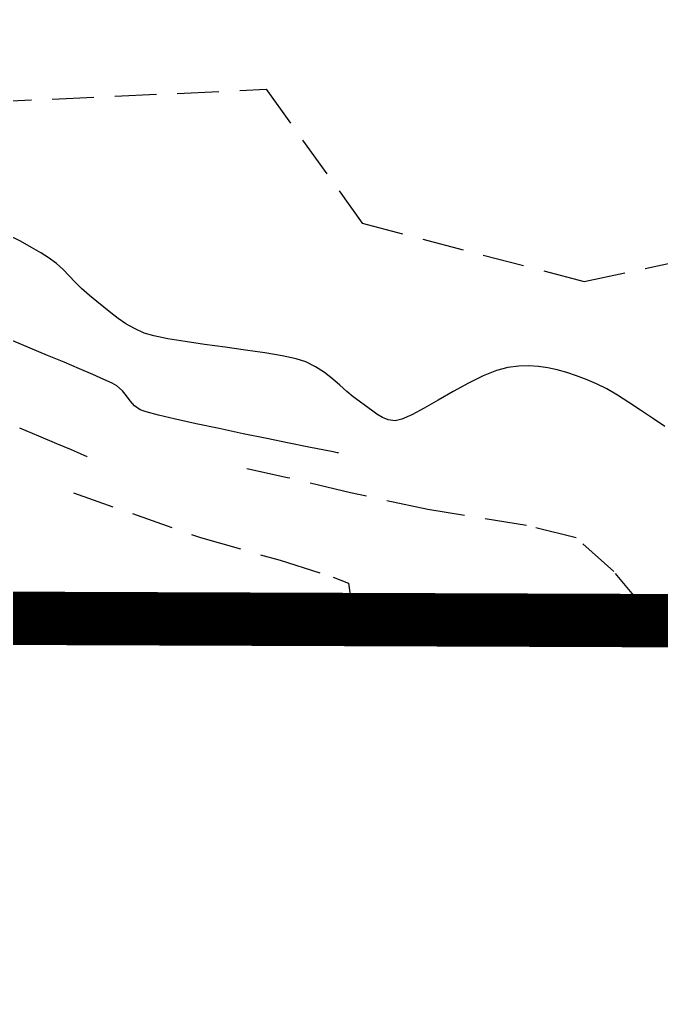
# Model space of a CAD drawing. Header units: feet. Extents: x 26064 to 27719, y 16802 to 28989.
# Drawn here: x 26443.7 to 26491.8, y 17473.1 to 17547 of the extents above; entities that cross this region are included whole.
import ezdxf

# ---------------------------------------------------------------- set-up
doc = ezdxf.new("R2010")
doc.units = ezdxf.units.FT
doc.header["$LTSCALE"] = 50
doc.header["$MEASUREMENT"] = 0
for name, pattern in [('DASHED', [0.75, 0.5, -0.25]), ('HIDDEN', [0.375, 0.25, -0.125]), ('HIDN25', [0.0938, 0.0625, -0.0313])]:
    doc.linetypes.add(name, pattern=pattern)
for name, color, linetype in [('CONT-MJR', 160, 'HIDDEN'), ('CONT-MNR', 55, 'HIDN25'), ('DEMO-UTILITY', 1, 'Continuous')]:
    doc.layers.add(name, color=color, linetype=linetype)

msp = doc.modelspace()

# ---------------------------------------------------------------- linework, layer by layer
at = {"layer": 'CONT-MJR', "color": 7}
for p, q in [((26443.73119, 17530.37045, 635), (26442.77902, 17530.85945, 635)), ((26444.57057, 17529.91378, 635), (26443.73119, 17530.37045, 635)), ((26445.2745, 17529.50489, 635), (26444.57057, 17529.91378, 635)), ((26445.82028, 17529.15921, 635), (26445.2745, 17529.50489, 635)), ((26446.43653, 17528.69891, 635), (26445.82028, 17529.15921, 635)), ((26446.94262, 17528.24074, 635), (26446.43653, 17528.69891, 635)), ((26447.39081, 17527.7787, 635), (26446.94262, 17528.24074, 635)), ((26447.83332, 17527.30678, 635), (26447.39081, 17527.7787, 635)), ((26448.3224, 17526.81895, 635), (26447.83332, 17527.30678, 635)), ((26448.91028, 17526.30921, 635), (26448.3224, 17526.81895, 635)), ((26449.45532, 17525.86256, 635), (26448.91028, 17526.30921, 635)), ((26449.9812, 17525.42203, 635), (26449.45532, 17525.86256, 635)), ((26450.50755, 17524.99271, 635), (26449.9812, 17525.42203, 635)), ((26451.05401, 17524.57969, 635), (26450.50755, 17524.99271, 635)), ((26451.64019, 17524.18804, 635), (26451.05401, 17524.57969, 635)), ((26452.28574, 17523.82285, 635), (26451.64019, 17524.18804, 635)), ((26453.01028, 17523.48921, 635), (26452.28574, 17523.82285, 635)), ((26453.73883, 17523.27014, 635), (26453.01028, 17523.48921, 635)), ((26454.79155, 17523.05479, 635), (26453.73883, 17523.27014, 635)), ((26456.08724, 17522.84203, 635), (26454.79155, 17523.05479, 635)), ((26457.54471, 17522.63071, 635), (26456.08724, 17522.84203, 635)), ((26459.08278, 17522.4197, 635), (26457.54471, 17522.63071, 635)), ((26460.62024, 17522.20785, 635), (26459.08278, 17522.4197, 635)), ((26462.07592, 17521.99402, 635), (26460.62024, 17522.20785, 635)), ((26463.36861, 17521.77706, 635), (26462.07592, 17521.99402, 635)), ((26464.41713, 17521.55584, 635), (26463.36861, 17521.77706, 635)), ((26465.14028, 17521.32921, 635), (26464.41713, 17521.55584, 635)), ((26465.86766, 17520.95868, 635), (26465.14028, 17521.32921, 635)), ((26466.53071, 17520.52264, 635), (26465.86766, 17520.95868, 635)), ((26467.13683, 17520.04993, 635), (26466.53071, 17520.52264, 635)), ((26479.43615, 17520.68351, 635), (26478.42969, 17520.26608, 635)), ((26480.29028, 17520.90921, 635), (26479.43615, 17520.68351, 635)), ((26481.10922, 17520.99783, 635), (26480.29028, 17520.90921, 635)), ((26481.86995, 17521.01863, 635), (26481.10922, 17520.99783, 635)), ((26482.59093, 17520.97635, 635), (26481.86995, 17521.01863, 635)), ((26483.29061, 17520.87572, 635), (26482.59093, 17520.97635, 635)), ((26483.98743, 17520.72146, 635), (26483.29061, 17520.87572, 635)), ((26484.69985, 17520.5183, 635), (26483.98743, 17520.72146, 635)), ((26485.44632, 17520.27098, 635), (26484.69985, 17520.5183, 635)), ((26467.69345, 17519.56939, 635), (26467.13683, 17520.04993, 635)), ((26478.42969, 17520.26608, 635), (26477.327, 17519.71554, 635)), ((26486.24528, 17519.98421, 635), (26485.44632, 17520.27098, 635)), ((26486.94287, 17519.68639, 635), (26486.24528, 17519.98421, 635)), ((26468.20795, 17519.10986, 635), (26467.69345, 17519.56939, 635)), ((26468.68776, 17518.70019, 635), (26468.20795, 17519.10986, 635)), ((26476.18414, 17519.0905, 635), (26475.05721, 17518.44957, 635)), ((26477.327, 17519.71554, 635), (26476.18414, 17519.0905, 635)), ((26487.69957, 17519.29225, 635), (26486.94287, 17519.68639, 635)), ((26488.50654, 17518.81904, 635), (26487.69957, 17519.29225, 635)), ((26469.14028, 17518.36921, 635), (26468.68776, 17518.70019, 635)), ((26469.62135, 17518.03402, 635), (26469.14028, 17518.36921, 635)), ((26475.05721, 17518.44957, 635), (26474.00228, 17517.85137, 635)), ((26489.35493, 17518.28396, 635), (26488.50654, 17518.81904, 635)), ((26490.23591, 17517.70426, 635), (26489.35493, 17518.28396, 635)), ((26470.05295, 17517.70262, 635), (26469.62135, 17518.03402, 635)), ((26470.46236, 17517.39922, 635), (26470.05295, 17517.70262, 635)), ((26474.00228, 17517.85137, 635), (26473.07542, 17517.3545, 635)), ((26491.14064, 17517.09715, 635), (26490.23591, 17517.70426, 635)), ((26470.87687, 17517.14804, 635), (26470.46236, 17517.39922, 635)), ((26471.32375, 17516.9733, 635), (26470.87687, 17517.14804, 635)), ((26471.83028, 17516.89921, 635), (26471.32375, 17516.9733, 635)), ((26472.33273, 17517.01757, 635), (26471.83028, 17516.89921, 635)), ((26473.07542, 17517.3545, 635), (26472.33273, 17517.01757, 635)), ((26492.06028, 17516.47986, 635), (26491.14064, 17517.09715, 635))]:
    msp.add_line(p, q, dxfattribs=at)
at = {"layer": 'CONT-MNR', "color": 7}
for p, q in [((26441.44081, 17540.82748, 634), (26462.15507, 17541.76823, 634)), ((26462.15507, 17541.76823, 634), (26469.37348, 17531.73363, 634)), ((26469.37348, 17531.73363, 634), (26486.00749, 17527.34353, 634)), ((26486.00749, 17527.34353, 634), (26495.87933, 17529.47264, 634)), ((26445.77009, 17521.81235, 636), (26444.47124, 17522.35021, 636)), ((26450.97626, 17519.51491, 636), (26450.61594, 17519.7163, 636)), ((26453.17294, 17517.56418, 636), (26452.70626, 17517.72491, 636)), ((26454.09432, 17517.32528, 636), (26453.17294, 17517.56418, 636)), ((26455.37621, 17517.02574, 636), (26454.09432, 17517.32528, 636)), ((26460.44293, 17515.93829, 636), (26458.64472, 17516.31473, 636)), ((26463.89629, 17515.23106, 636), (26462.22486, 17515.57123, 636)), ((26447.57821, 17514.71614, 637), (26446.46075, 17515.18479, 637)), ((26467.18666, 17514.57069, 636), (26466.53089, 17514.70144, 636)), ((26448.73859, 17514.21089, 637), (26448.70488, 17514.22848, 637)), ((26463.76839, 17512.63548, 636), (26460.21246, 17513.40189, 636)), ((26468.49281, 17511.50822, 636), (26463.76839, 17512.63548, 636)), ((26447.71108, 17511.49239, 637), (26457.23762, 17508.14703, 637)), ((26474.27491, 17510.24006, 636), (26468.49281, 17511.50822, 636)), ((26481.67889, 17509.04238, 636), (26474.27491, 17510.24006, 636)), ((26485.41612, 17508.12648, 636), (26481.67889, 17509.04238, 636)), ((26457.23762, 17508.14703, 637), (26463.21276, 17506.44132, 637)), ((26488.23664, 17505.59014, 636), (26485.41612, 17508.12648, 636)), ((26463.21276, 17506.44132, 637), (26467.17942, 17505.18711, 637)), ((26467.17942, 17505.18711, 637), (26468.33432, 17504.73561, 637)), ((26490.35203, 17503.05383, 636), (26488.23664, 17505.59014, 636)), ((26468.33432, 17504.73561, 637), (26468.68577, 17502.27734, 637))]:
    msp.add_line(p, q, dxfattribs=at)
at = {"layer": 'CONT-MNR', "color": 7, "extrusion": (-0.38231, -0.924034, 0)}
msp.add_line((26444.47124, 17522.35021, 636), (26443.15555, 17522.89456, 636), dxfattribs=at)
at = {"layer": 'CONT-MNR', "color": 7, "extrusion": (0.38439, 0.923171, 0)}
msp.add_line((26447.01222, 17521.29515, 636), (26445.77009, 17521.81235, 636), dxfattribs=at)
at = {"layer": 'CONT-MNR', "color": 7, "extrusion": (-0.388086, -0.921623, 0)}
msp.add_line((26448.15775, 17520.81278, 636), (26447.01222, 17521.29515, 636), dxfattribs=at)
at = {"layer": 'CONT-MNR', "color": 7, "extrusion": (-0.394632, -0.918839, 0)}
msp.add_line((26449.1668, 17520.3794, 636), (26448.15775, 17520.81278, 636), dxfattribs=at)
at = {"layer": 'CONT-MNR', "color": 7, "extrusion": (0.406259, 0.913758, 0)}
msp.add_line((26449.99949, 17520.00919, 636), (26449.1668, 17520.3794, 636), dxfattribs=at)
at = {"layer": 'CONT-MNR', "color": 7, "extrusion": (-0.429145, -0.903236, 0)}
msp.add_line((26450.61594, 17519.7163, 636), (26449.99949, 17520.00919, 636), dxfattribs=at)
at = {"layer": 'CONT-MNR', "color": 7, "extrusion": (-0.655187, -0.755466, 0)}
msp.add_line((26451.38465, 17519.16073, 636), (26450.97626, 17519.51491, 636), dxfattribs=at)
at = {"layer": 'CONT-MNR', "color": 7, "extrusion": (0.778207, 0.628008, 0)}
msp.add_line((26451.69255, 17518.77919, 636), (26451.38465, 17519.16073, 636), dxfattribs=at)
at = {"layer": 'CONT-MNR', "color": 7, "extrusion": (0.810911, 0.58517, 0)}
msp.add_line((26451.96925, 17518.39575, 636), (26451.69255, 17518.77919, 636), dxfattribs=at)
at = {"layer": 'CONT-MNR', "color": 7, "extrusion": (0.752697, 0.658367, 0)}
msp.add_line((26452.28405, 17518.03584, 636), (26451.96925, 17518.39575, 636), dxfattribs=at)
at = {"layer": 'CONT-MNR', "color": 7, "extrusion": (0.592991, 0.805209, 0)}
msp.add_line((26452.70626, 17517.72491, 636), (26452.28405, 17518.03584, 636), dxfattribs=at)
at = {"layer": 'CONT-MNR', "color": 7, "extrusion": (-0.216114, -0.976368, 0)}
msp.add_line((26456.92441, 17516.68305, 636), (26455.37621, 17517.02574, 636), dxfattribs=at)
at = {"layer": 'CONT-MNR', "color": 7, "extrusion": (-0.385595, -0.922668, 0)}
msp.add_line((26445.1268, 17515.74177, 637), (26443.68264, 17516.3453, 637), dxfattribs=at)
at = {"layer": 'CONT-MNR', "color": 7, "extrusion": (0.209356, 0.977839, 0)}
msp.add_line((26458.64472, 17516.31473, 636), (26456.92441, 17516.68305, 636), dxfattribs=at)
at = {"layer": 'CONT-MNR', "color": 7, "extrusion": (-0.385304, -0.92279, 0)}
msp.add_line((26446.46075, 17515.18479, 637), (26445.1268, 17515.74177, 637), dxfattribs=at)
at = {"layer": 'CONT-MNR', "color": 7, "extrusion": (-0.201755, -0.979436, 0)}
msp.add_line((26462.22486, 17515.57123, 636), (26460.44293, 17515.93829, 636), dxfattribs=at)
at = {"layer": 'CONT-MNR', "color": 7, "extrusion": (-0.391043, -0.920372, 0)}
msp.add_line((26448.24489, 17514.43288, 637), (26447.57821, 17514.71614, 637), dxfattribs=at)
at = {"layer": 'CONT-MNR', "color": 7, "extrusion": (-0.19767, -0.980269, 0)}
msp.add_line((26465.36304, 17514.93529, 636), (26463.89629, 17515.23106, 636), dxfattribs=at)
at = {"layer": 'CONT-MNR', "color": 7, "extrusion": (-0.196348, -0.980534, 0)}
msp.add_line((26466.53089, 17514.70144, 636), (26465.36304, 17514.93529, 636), dxfattribs=at)
at = {"layer": 'CONT-MNR', "color": 7, "extrusion": (-0.195376, -0.980728, 0)}
msp.add_line((26467.48439, 17514.51138, 636), (26467.18666, 17514.57069, 636), dxfattribs=at)
at = {"layer": 'CONT-MNR', "color": 7, "extrusion": (-0.400371, -0.916353, 0)}
msp.add_line((26448.57662, 17514.28794, 637), (26448.24489, 17514.43288, 637), dxfattribs=at)
at = {"layer": 'CONT-MNR', "color": 7, "extrusion": (-0.420626, -0.907234, 0)}
msp.add_line((26448.70488, 17514.22848, 637), (26448.57662, 17514.28794, 637), dxfattribs=at)
at = {"layer": 'CONT-MNR', "color": 7, "extrusion": (-0.196507, -0.980502, 0)}
msp.add_line((26467.57913, 17514.49239, 636), (26467.48439, 17514.51138, 636), dxfattribs=at)
at = {"layer": 'CONT-MNR', "color": 7, "extrusion": (0.203519, 0.979071, 0)}
msp.add_line((26467.59312, 17514.48948, 636), (26467.57913, 17514.49239, 636), dxfattribs=at)
at = {"layer": 'DEMO-UTILITY', "color": 1, "linetype": 'DASHED', "const_width": 4}
msp.add_lwpolyline([(26250.28265, 17953.19357), (26248.70065, 17522.7369), (26252.2183, 17514.03383), (26258.73259, 17512.75053), (26258.83681, 17502.75334), (26554.08333, 17501.68938), (26551.80235, 16901.98887)], dxfattribs=at)

doc.saveas('drawing.dxf')
